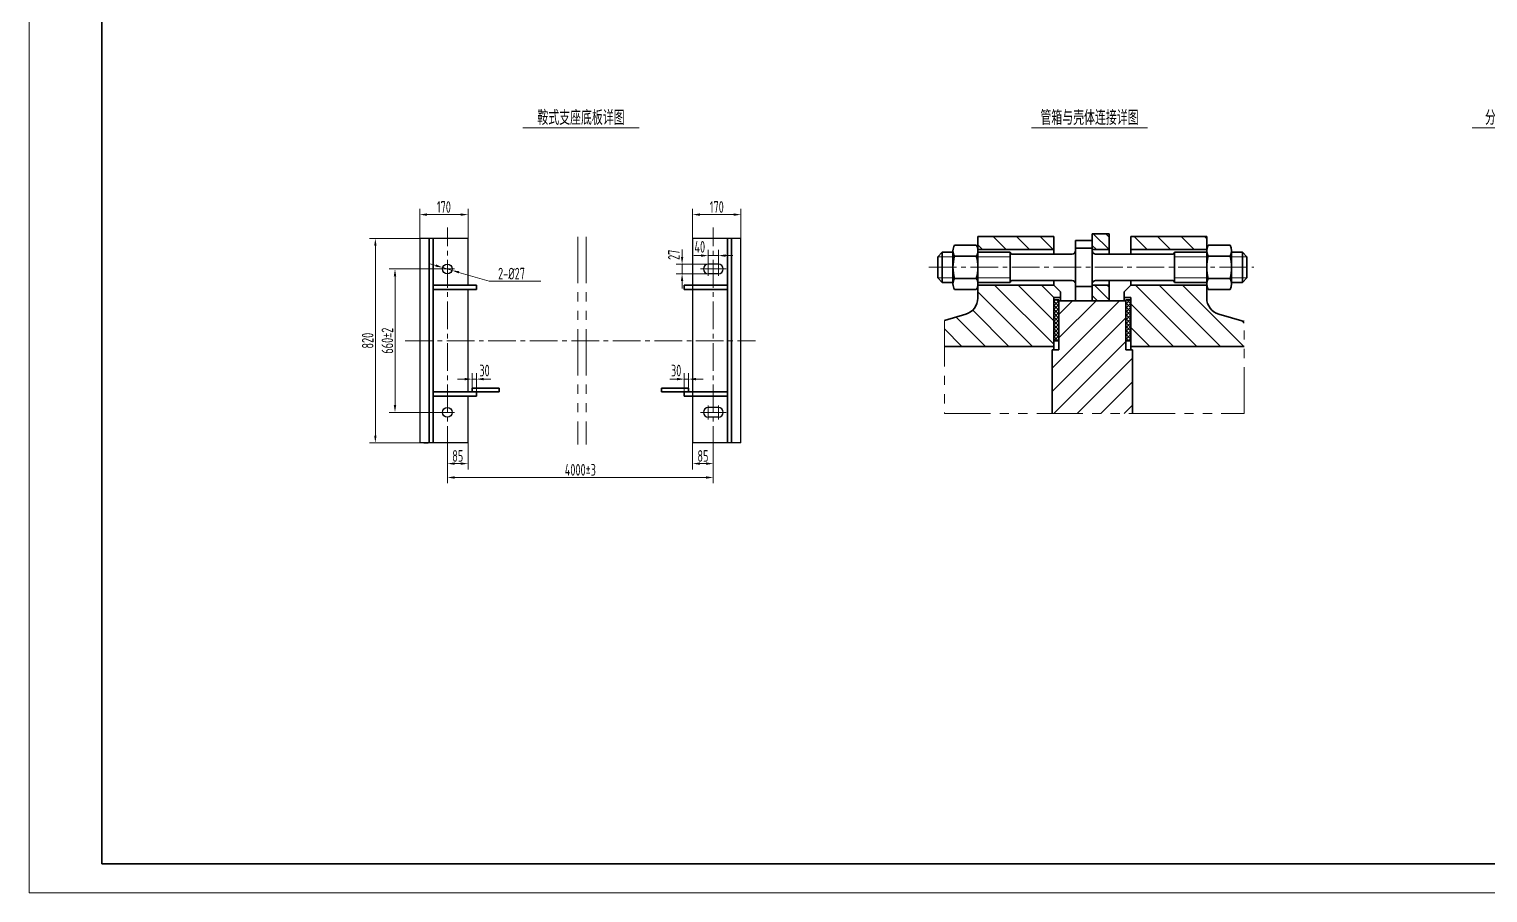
# Model space of a CAD drawing. Header units: millimetres. Extents: x 5765 to 6606, y -201 to 393.
# Drawn here: x 5765 to 6267, y -201 to 96 of the extents above; entities that cross this region are included whole.
import ezdxf
from ezdxf.enums import TextEntityAlignment as Align

# ---------------------------------------------------------------- set-up
doc = ezdxf.new("R2010")
doc.units = ezdxf.units.MM
doc.linetypes.add('CENTER2', pattern=[28.575, 19.05, -3.175, 3.175, -3.175])
doc.linetypes.add('PHANTOM2', pattern=[31.75, 15.875, -3.175, 3.175, -3.175, 3.175, -3.175])
for name, color, linetype, lineweight in [('1粗实线', 7, 'Continuous', 35), ('2细实线', 3, 'Continuous', 13), ('3中心线', 1, 'CENTER2', 13), ('5双点划线', 2, 'PHANTOM2', 13), ('6剖面线', 6, 'Continuous', 13), ('7文本', 2, 'Continuous', 13), ('8标注', 3, 'Continuous', 13), ('9图表', 4, 'Continuous', 13)]:
    doc.layers.add(name, color=color, linetype=linetype, lineweight=lineweight)
doc.styles.add('lanpec', font='bpec_e.shx', dxfattribs={"width": 0.75, "bigfont": 'hztxt.shx'})
doc.styles.add('lanpec-dim', font='bpec_e.shx', dxfattribs={"width": 0.75})
doc.dimstyles.new('lanpec', dxfattribs={"dimtxt": 4, "dimasz": 2.5, "dimexe": 2, "dimexo": 0, "dimtad": 1, "dimdsep": 46, "dimtxsty": 'lanpec-dim', "dimcen": 2.5, "dimclrd": 256, "dimclre": 256, "dimclrt": 256, "dimazin": 0, "dimtfac": 1, "dimtmove": 0, "dimatfit": 3, "dimfxl": 1, "dimlwd": -1, "dimlwe": -1, "dimarcsym": 0})
doc.dimstyles.new('lanpec$3', dxfattribs={"dimtxt": 4, "dimasz": 2.5, "dimexe": 2, "dimexo": 0, "dimtad": 1, "dimtih": 1, "dimtoh": 1, "dimdsep": 46, "dimtxsty": 'lanpec-dim', "dimcen": 2.5, "dimclrd": 256, "dimclre": 256, "dimclrt": 256, "dimazin": 0, "dimtfac": 1, "dimtmove": 0, "dimatfit": 3, "dimfxl": 1, "dimlwd": -1, "dimlwe": -1, "dimarcsym": 0})
pattern_1 = [(135, (5406.321, 1442.7714), (-4.041115, -4.041115), [])]
pattern_2 = [(45, (5406.321, 1442.7714), (-0.6735192, 0.6735192), []), (135, (5406.321, 1442.7714), (-0.6735192, -0.6735192), [])]

# ---------------------------------------------------------------- blocks, each defined once
blk = doc.blocks.new('A1')
at = {"layer": '1粗实线'}
blk.add_lwpolyline([(-816, 10), (-10, 10), (-10, 584), (-816, 584)], close=True, dxfattribs=at)
at = {"layer": '9图表'}
blk.add_lwpolyline([(-841, 0), (0, 0), (0, 594), (-841, 594)], close=True, dxfattribs=at)
blk = doc.blocks.new('*D25')
at = {"layer": '8标注', "transparency": 16777216}
for p, q in [((5899.36, 24.44), (5899.36, 34.68)), ((5901.86, 32.68), (5913.5, 32.68)), ((5916, 24.44), (5916, 34.68))]:
    blk.add_line(p, q, dxfattribs=at)
for points in [[(5901.86, 33.09), (5901.86, 32.26), (5899.36, 32.68)], [(5913.5, 33.09), (5913.5, 32.26), (5916, 32.68)]]:
    blk.add_solid(points, dxfattribs=at)
at = {"layer": 'Defpoints', "color": 0, "transparency": 16777216}
for p in [(5916, 32.68), (5899.36, 24.44), (5916, 24.44)]:
    blk.add_point(p, dxfattribs=at)
at = {"layer": '8标注', "transparency": 16777216, "insert": (5907.68, 35.3), "char_height": 4, "attachment_point": 5, "style": 'lanpec-dim'}
blk.add_mtext('170', dxfattribs=at)
blk = doc.blocks.new('*D46')
at = {"layer": '8标注', "transparency": 16777216}
for p, q in [((5993.23, 24.44), (5993.23, 34.68)), ((5995.73, 32.68), (6007.36, 32.68)), ((6009.86, 24.44), (6009.86, 34.68))]:
    blk.add_line(p, q, dxfattribs=at)
for points in [[(5995.73, 33.09), (5995.73, 32.26), (5993.23, 32.68)], [(6007.36, 33.09), (6007.36, 32.26), (6009.86, 32.68)]]:
    blk.add_solid(points, dxfattribs=at)
at = {"layer": 'Defpoints', "color": 0, "transparency": 16777216}
for p in [(6009.86, 32.68), (5993.23, 24.44), (6009.86, 24.44)]:
    blk.add_point(p, dxfattribs=at)
at = {"layer": '8标注', "transparency": 16777216, "insert": (6001.54, 35.3), "char_height": 4, "attachment_point": 5, "style": 'lanpec-dim'}
blk.add_mtext('170', dxfattribs=at)
blk = doc.blocks.new('*D26')
at = {"layer": '8标注', "transparency": 16777216}
for p, q in [((5908.88, -49.61), (5908.88, -59.73)), ((6000.34, -49.61), (6000.34, -59.73)), ((5911.38, -57.73), (5997.84, -57.73))]:
    blk.add_line(p, q, dxfattribs=at)
for points in [[(5911.38, -57.31), (5911.38, -58.15), (5908.88, -57.73)], [(5997.84, -57.31), (5997.84, -58.15), (6000.34, -57.73)]]:
    blk.add_solid(points, dxfattribs=at)
at = {"layer": 'Defpoints', "color": 0, "transparency": 16777216}
for p in [(5908.88, -49.61), (6000.34, -49.61), (6000.34, -57.73)]:
    blk.add_point(p, dxfattribs=at)
at = {"layer": '8标注', "transparency": 16777216, "insert": (5954.61, -55.1), "char_height": 4, "attachment_point": 5, "style": 'lanpec-dim'}
blk.add_mtext('4000%%P3', dxfattribs=at)
blk = doc.blocks.new('*D27')
at = {"layer": '8标注', "transparency": 16777216}
for p, q in [((5989.61, 18.14), (5989.61, 20.64)), ((5998.61, 15.64), (5987.61, 15.64)), ((5989.61, 15.64), (5989.61, 12.32)), ((5998.61, 12.32), (5987.61, 12.32)), ((5989.61, 9.82), (5989.61, 7.32))]:
    blk.add_line(p, q, dxfattribs=at)
for points in [[(5989.2, 18.14), (5990.03, 18.14), (5989.61, 15.64)], [(5989.2, 9.82), (5990.03, 9.82), (5989.61, 12.32)]]:
    blk.add_solid(points, dxfattribs=at)
at = {"layer": 'Defpoints', "color": 0, "transparency": 16777216}
for p in [(5998.61, 15.64), (5989.61, 12.32), (5998.61, 12.32)]:
    blk.add_point(p, dxfattribs=at)
at = {"layer": '8标注', "transparency": 16777216, "insert": (5986.78, 18.86), "char_height": 4, "attachment_point": 5, "rotation": 90, "style": 'lanpec-dim'}
blk.add_mtext('27', dxfattribs=at)
blk = doc.blocks.new('*D28')
at = {"layer": '8标注', "transparency": 16777216}
for p, q in [((5998.61, 15.64), (5998.61, 20.58)), ((6002.08, 15.64), (6002.08, 20.58)), ((5996.11, 18.58), (5993.61, 18.58)), ((6002.08, 18.58), (5998.61, 18.58)), ((6004.58, 18.58), (6007.08, 18.58))]:
    blk.add_line(p, q, dxfattribs=at)
for points in [[(5996.11, 19), (5996.11, 18.16), (5998.61, 18.58)], [(6004.58, 19), (6004.58, 18.16), (6002.08, 18.58)]]:
    blk.add_solid(points, dxfattribs=at)
at = {"layer": 'Defpoints', "color": 0, "transparency": 16777216}
for p in [(5998.61, 18.58), (5998.61, 15.64), (6002.08, 15.64)]:
    blk.add_point(p, dxfattribs=at)
at = {"layer": '8标注', "transparency": 16777216, "insert": (5995.69, 21.58), "char_height": 4, "attachment_point": 5, "style": 'lanpec-dim'}
blk.add_mtext('40', dxfattribs=at)
blk = doc.blocks.new('*D29')
at = {"layer": '8标注', "transparency": 16777216}
for p, q in [((5906.39, 13.98), (5888.86, 13.98)), ((5890.86, 11.48), (5890.86, -32.84)), ((5906.39, -35.34), (5888.86, -35.34))]:
    blk.add_line(p, q, dxfattribs=at)
for points in [[(5890.44, 11.48), (5891.28, 11.48), (5890.86, 13.98)], [(5890.44, -32.84), (5891.28, -32.84), (5890.86, -35.34)]]:
    blk.add_solid(points, dxfattribs=at)
at = {"layer": 'Defpoints', "color": 0, "transparency": 16777216}
for p in [(5906.39, 13.98), (5890.86, -35.34), (5906.39, -35.34)]:
    blk.add_point(p, dxfattribs=at)
at = {"layer": '8标注', "transparency": 16777216, "insert": (5888.24, -10.68), "char_height": 4, "attachment_point": 5, "rotation": 90, "style": 'lanpec-dim'}
blk.add_mtext('660%%P2', dxfattribs=at)
blk = doc.blocks.new('*D30')
at = {"layer": '8标注', "transparency": 16777216}
for p, q in [((5899.36, 24.44), (5882.1, 24.44)), ((5884.1, -43.3), (5884.1, 21.94)), ((5899.36, -45.8), (5882.1, -45.8))]:
    blk.add_line(p, q, dxfattribs=at)
for points in [[(5883.69, 21.94), (5884.52, 21.94), (5884.1, 24.44)], [(5883.69, -43.3), (5884.52, -43.3), (5884.1, -45.8)]]:
    blk.add_solid(points, dxfattribs=at)
at = {"layer": 'Defpoints', "color": 0, "transparency": 16777216}
for p in [(5884.1, 24.44), (5899.36, 24.44), (5899.36, -45.8)]:
    blk.add_point(p, dxfattribs=at)
at = {"layer": '8标注', "transparency": 16777216, "insert": (5881.48, -10.68), "char_height": 4, "attachment_point": 5, "rotation": 90, "style": 'lanpec-dim'}
blk.add_mtext('820', dxfattribs=at)
blk = doc.blocks.new('*D31')
at = {"layer": '8标注', "transparency": 16777216}
for p, q in [((5908.88, -45.8), (5908.88, -54.95)), ((5916, -45.8), (5916, -54.95)), ((5911.38, -52.95), (5913.5, -52.95))]:
    blk.add_line(p, q, dxfattribs=at)
for points in [[(5911.38, -52.54), (5911.38, -53.37), (5908.88, -52.95)], [(5913.5, -52.54), (5913.5, -53.37), (5916, -52.95)]]:
    blk.add_solid(points, dxfattribs=at)
at = {"layer": 'Defpoints', "color": 0, "transparency": 16777216}
for p in [(5908.88, -45.8), (5916, -45.8), (5916, -52.95)]:
    blk.add_point(p, dxfattribs=at)
at = {"layer": '8标注', "transparency": 16777216, "insert": (5912.44, -50.33), "char_height": 4, "attachment_point": 5, "style": 'lanpec-dim'}
blk.add_mtext('85', dxfattribs=at)
blk = doc.blocks.new('*D32')
at = {"layer": '8标注', "transparency": 16777216}
for p, q in [((5993.23, -45.8), (5993.23, -54.95)), ((6000.34, -45.8), (6000.34, -54.95)), ((5997.84, -52.95), (5995.73, -52.95))]:
    blk.add_line(p, q, dxfattribs=at)
for points in [[(5995.73, -52.54), (5995.73, -53.37), (5993.23, -52.95)], [(5997.84, -52.54), (5997.84, -53.37), (6000.34, -52.95)]]:
    blk.add_solid(points, dxfattribs=at)
at = {"layer": 'Defpoints', "color": 0, "transparency": 16777216}
for p in [(5993.23, -45.8), (6000.34, -45.8), (5993.23, -52.95)]:
    blk.add_point(p, dxfattribs=at)
at = {"layer": '8标注', "transparency": 16777216, "insert": (5996.78, -50.33), "char_height": 4, "attachment_point": 5, "style": 'lanpec-dim'}
blk.add_mtext('85', dxfattribs=at)
blk = doc.blocks.new('*D47')
at = {"layer": '8标注', "transparency": 16777216}
for p, q in [((5904.89, 15.16), (5902.49, 15.86)), ((5907.29, 14.45), (5910.48, 13.51)), ((5923.23, 9.75), (5912.87, 12.81)), ((5938, 9.75), (5923.23, 9.75))]:
    blk.add_line(p, q, dxfattribs=at)
for points in [[(5905, 15.56), (5904.77, 14.76), (5907.29, 14.45)], [(5912.99, 13.2), (5912.76, 12.41), (5910.48, 13.51)]]:
    blk.add_solid(points, dxfattribs=at)
at = {"layer": 'Defpoints', "color": 0, "transparency": 16777216}
for p in [(5907.29, 14.45), (5910.48, 13.51)]:
    blk.add_point(p, dxfattribs=at)
at = {"layer": '8标注', "transparency": 16777216, "insert": (5930.93, 12.38), "char_height": 4, "attachment_point": 5, "style": 'lanpec-dim'}
blk.add_mtext('2-%%C27', dxfattribs=at)
blk = doc.blocks.new('*D48')
at = {"layer": '8标注', "transparency": 16777216}
for p, q in [((5914.87, -23.9), (5912.37, -23.9)), ((5917.37, -26.99), (5917.37, -21.9)), ((5917.37, -23.9), (5918.86, -23.9)), ((5918.86, -28.26), (5918.86, -21.9)), ((5921.36, -23.9), (5923.86, -23.9))]:
    blk.add_line(p, q, dxfattribs=at)
for points in [[(5914.87, -23.48), (5914.87, -24.32), (5917.37, -23.9)], [(5921.36, -23.48), (5921.36, -24.32), (5918.86, -23.9)]]:
    blk.add_solid(points, dxfattribs=at)
at = {"layer": 'Defpoints', "color": 0, "transparency": 16777216}
for p in [(5918.86, -23.9), (5917.37, -26.99), (5918.86, -28.26)]:
    blk.add_point(p, dxfattribs=at)
at = {"layer": '8标注', "transparency": 16777216, "insert": (5921.65, -20.95), "char_height": 4, "attachment_point": 5, "style": 'lanpec-dim'}
blk.add_mtext('30', dxfattribs=at)
blk = doc.blocks.new('*D33')
at = {"layer": '8标注', "transparency": 16777216}
for p, q in [((5987.86, -23.9), (5985.36, -23.9)), ((5990.36, -28.26), (5990.36, -21.9)), ((5991.85, -23.9), (5990.36, -23.9)), ((5991.85, -26.99), (5991.85, -21.9)), ((5994.35, -23.9), (5996.85, -23.9))]:
    blk.add_line(p, q, dxfattribs=at)
for points in [[(5987.86, -23.48), (5987.86, -24.32), (5990.36, -23.9)], [(5994.35, -23.48), (5994.35, -24.32), (5991.85, -23.9)]]:
    blk.add_solid(points, dxfattribs=at)
at = {"layer": 'Defpoints', "color": 0, "transparency": 16777216}
for p in [(5990.36, -23.9), (5990.36, -28.26), (5991.85, -26.99)]:
    blk.add_point(p, dxfattribs=at)
at = {"layer": '8标注', "transparency": 16777216, "insert": (5987.57, -20.95), "char_height": 4, "attachment_point": 5, "style": 'lanpec-dim'}
blk.add_mtext('30', dxfattribs=at)
blk = doc.blocks.new('*U55')
at = {"layer": '2细实线'}
blk.add_line((-20, 0), (20, 0), dxfattribs=at)
at = {"layer": '7文本', "style": 'lanpec', "width": 0.75}
for tag, height, p in [('节点图名称', 5, (0, 3.5)), ('比例', 4, (0, -3.25))]:
    blk.add_attdef(tag, text='', height=height, dxfattribs=at).set_placement(p, align=Align.MIDDLE_CENTER)
blk = doc.blocks.new('*U56')
at = {"layer": '2细实线'}
blk.add_line((-20, 0), (20, 0), dxfattribs=at)
at = {"layer": '7文本', "style": 'lanpec', "width": 0.75}
for tag, height, p in [('节点图名称', 5, (0, 3.5)), ('比例', 4, (0, -3.25))]:
    blk.add_attdef(tag, text='', height=height, dxfattribs=at).set_placement(p, align=Align.MIDDLE_CENTER)
blk = doc.blocks.new('*U53')
at = {"layer": '2细实线'}
blk.add_line((-25, 0), (25, 0), dxfattribs=at)
at = {"layer": '7文本', "style": 'lanpec', "width": 0.75}
for tag, height, p in [('节点图名称', 5, (0, 3.5)), ('比例', 4, (0, -3.25))]:
    blk.add_attdef(tag, text='', height=height, dxfattribs=at).set_placement(p, align=Align.MIDDLE_CENTER)

msp = doc.modelspace()

# ---------------------------------------------------------------- hatches: boundary and pattern name
at = {"layer": '6剖面线', "ltscale": 0.5}
h = msp.add_hatch(dxfattribs=at)
h.set_pattern_fill('ANSI31', color=256, scale=1.8, angle=90, style=0)
h.set_pattern_definition(pattern_1)
h.paths.add_polyline_path([(6117.462, 20.651), (6117.462, 25.106), (6091.35, 25.106), (6091.35, 20.651)])
edge = h.paths.add_edge_path()
edge.add_line((6117.462, 4.216), (6119.766, 4.216))
edge.add_line((6119.766, 4.216), (6119.766, 6.136))
edge.add_line((6119.766, 6.136), (6117.462, 8.44))
edge.add_line((6117.462, 8.44), (6091.35, 8.44))
edge.add_line((6091.35, 8.44), (6091.35, 3.953))
edge.add_arc((6085.59, 3.953), 5.76, 285.9454, 360, ccw=False)
edge.add_line((6087.173, -1.586), (6079.823, -3.685))
edge.add_line((6079.823, -3.685), (6079.823, -12.68))
edge.add_line((6079.823, -12.68), (6117.462, -12.68))
edge.add_line((6117.462, -12.68), (6117.462, 4.216))
h = msp.add_hatch(dxfattribs=at)
h.set_pattern_fill('ANSI31', color=256, scale=0.96, angle=90, style=0)
h.set_pattern_definition([(135, (-8408.7207, -2581.4348), (-2.1552615, -2.1552615), [])])
h.paths.add_polyline_path([(6136.47, 26.066), (6130.71, 26.066), (6130.71, 20.651), (6136.47, 20.651)])
h.paths.add_polyline_path([(6136.47, 8.44), (6130.71, 8.44), (6130.71, 3.064), (6136.47, 3.064)])
h = msp.add_hatch(dxfattribs=at)
h.set_pattern_fill('ANSI31', color=256, scale=1.8, angle=90, style=0)
h.set_pattern_definition(pattern_1)
h.paths.add_polyline_path([(6174.248, -1.586, -0.3348603), (6170.07, 3.953), (6170.07, 8.44), (6143.958, 8.44), (6141.654, 6.136), (6141.654, 4.216), (6143.958, 4.216), (6143.958, -12.68), (6182.915, -12.68), (6182.915, -4.062)])
h.paths.add_polyline_path([(6143.958, 25.106), (6143.958, 20.651), (6170.07, 20.651), (6170.07, 25.106)])
at = {"layer": '6剖面线'}
h = msp.add_hatch(dxfattribs=at)
h.set_pattern_fill('ANSI31', color=256, scale=1.8, angle=180, style=0)
h.set_pattern_definition([(225, (6118.4164, -18.583), (4.0411, -4.0411), [])])
h.paths.add_polyline_path([(6119.19, 3.064), (6119.19, -13.856), (6118.038, -13.856), (6119.19, -35.72), (6144.534, -35.72), (6144.534, -13.856), (6142.23, -13.856), (6142.23, 3.064)])
h.paths.add_polyline_path([(6118.038, -13.856), (6116.886, -13.856), (6116.886, -35.72), (6119.19, -35.72)])
at = {"layer": '6剖面线', "ltscale": 0.5}
h = msp.add_hatch(dxfattribs=at)
h.set_pattern_fill('ANSI37', color=256, scale=0.3, style=0)
h.set_pattern_definition(pattern_2)
h.paths.add_polyline_path([(6117.462, -10.76), (6119.19, -10.76), (6119.19, 3.32), (6117.462, 3.32)])
h = msp.add_hatch(dxfattribs=at)
h.set_pattern_fill('ANSI37', color=256, scale=0.3, style=0)
h.set_pattern_definition(pattern_2)
h.paths.add_polyline_path([(6143.958, 3.32), (6142.23, 3.32), (6142.23, -10.76), (6143.958, -10.76)])

# ---------------------------------------------------------------- linework, layer by layer
for p, q in [((5915.997, 24.438), (5899.365, 24.438)), ((5899.365, 24.438), (5899.365, -45.796)), ((5915.997, 8.39), (5915.997, 24.438)), ((6009.858, 24.438), (5993.226, 24.438)), ((5993.226, 24.438), (5993.226, -45.796)), ((6009.858, -45.796), (6009.858, 24.438)), ((6002.076, 15.644), (5998.608, 15.644)), ((6002.076, 12.318), (5998.608, 12.318)), ((5915.997, -28.263), (5915.997, 6.905)), ((5915.997, -45.796), (5915.997, -29.748)), ((6002.076, -33.676), (5998.608, -33.676)), ((6002.076, -37.002), (5998.608, -37.002)), ((5915.997, -45.796), (5899.365, -45.796)), ((5900.805, -45.796), (5902.245, -45.796)), ((6009.858, -45.796), (5993.226, -45.796))]:
    msp.add_line(p, q)
at = {"ltscale": 2}
for centre in [(5908.881, 13.981), (5908.881, -35.339)]:
    msp.add_circle(centre, 1.663, dxfattribs=at)
for centre, start, end in [((5998.608, 13.981), 90, 270), ((6002.076, 13.981), 270, 90), ((5998.608, -35.339), 90, 270), ((6002.076, -35.339), 270, 90)]:
    msp.add_arc(centre, 1.663, start, end)
at = {"layer": '1粗实线'}
for p, q in [((6091.35, 25.106), (6117.462, 25.106)), ((6091.35, 25.106), (6091.35, 3.953)), ((6117.462, 25.106), (6117.462, 19.115)), ((6136.47, 26.066), (6130.71, 26.066)), ((6130.71, 26.066), (6130.71, 3.064)), ((6136.47, 19.115), (6136.47, 26.066)), ((6170.07, 25.106), (6143.958, 25.106)), ((6143.958, 25.106), (6143.958, 19.115)), ((6170.07, 25.106), (6170.07, 3.953)), ((5902.591, 24.438), (5902.591, -45.796)), ((5903.953, 24.438), (5903.953, -45.796)), ((6005.27, 24.438), (6005.27, -45.796)), ((6006.632, 24.438), (6006.632, -45.796)), ((6082.787, 8.843), (6082.787, 20.248)), ((6090.817, 22.149), (6083.32, 22.149)), ((6091.35, 20.651), (6117.462, 20.651)), ((6091.35, 8.843), (6091.35, 20.248)), ((6124.95, 23.762), (6130.71, 23.762)), ((6124.95, 23.762), (6124.95, 3.064)), ((6124.95, 21.161), (6130.71, 21.161)), ((6130.71, 20.651), (6136.47, 20.651)), ((6130.71, 20.267), (6130.71, 20.306)), ((6170.07, 20.651), (6143.958, 20.651)), ((6170.07, 8.843), (6170.07, 20.248)), ((6178.162, 22.149), (6170.542, 22.149)), ((6178.634, 8.843), (6178.634, 20.248)), ((6079.062, 19.73), (6077.526, 18.194)), ((6077.526, 18.194), (6077.526, 10.898)), ((6082.787, 19.73), (6079.062, 19.73)), ((6079.062, 19.73), (6079.062, 9.362)), ((6090.817, 18.347), (6083.32, 18.347)), ((6102.486, 19.73), (6091.35, 19.73)), ((6102.486, 19.73), (6102.486, 9.362)), ((6102.486, 19.73), (6102.486, 19.691)), ((6103.062, 19.115), (6123.798, 19.115)), ((6131.862, 19.115), (6158.358, 19.115)), ((6158.934, 19.73), (6170.07, 19.73)), ((6158.934, 19.73), (6158.934, 9.362)), ((6158.934, 19.73), (6158.934, 19.691)), ((6178.162, 18.347), (6170.542, 18.347)), ((6178.634, 19.73), (6182.358, 19.73)), ((6182.358, 19.73), (6183.894, 18.194)), ((6182.358, 19.73), (6182.358, 9.362)), ((6183.894, 18.194), (6183.894, 10.898)), ((6079.062, 9.362), (6077.526, 10.898)), ((6090.817, 10.744), (6083.32, 10.744)), ((6178.162, 10.744), (6170.542, 10.744)), ((6182.358, 9.362), (6183.894, 10.898)), ((5903.953, 8.39), (5918.862, 8.39)), ((5903.953, 6.905), (5918.862, 6.905)), ((5918.862, 8.39), (5918.862, 6.905)), ((6005.27, 8.39), (5990.36, 8.39)), ((5990.36, 8.39), (5990.36, 6.905)), ((6005.27, 6.905), (5990.36, 6.905)), ((6082.787, 9.362), (6079.062, 9.362)), ((6090.817, 6.942), (6083.32, 6.942)), ((6102.486, 9.362), (6091.35, 9.362)), ((6117.462, 8.44), (6091.35, 8.44)), ((6103.062, 9.976), (6123.798, 9.976)), ((6117.462, 9.976), (6117.462, 8.44)), ((6117.462, 8.44), (6119.766, 6.136)), ((6119.766, 6.136), (6119.766, 3.064)), ((6124.95, 7.93), (6130.71, 7.93)), ((6130.71, 8.44), (6136.47, 8.44)), ((6131.862, 9.976), (6158.358, 9.976)), ((6136.47, 3.064), (6136.47, 9.976)), ((6143.958, 8.44), (6141.654, 6.136)), ((6141.654, 6.136), (6141.654, 3.064)), ((6143.958, 9.976), (6143.958, 8.44)), ((6143.958, 8.44), (6170.07, 8.44)), ((6158.934, 9.362), (6170.07, 9.362)), ((6178.162, 6.942), (6170.542, 6.942)), ((6178.634, 9.362), (6182.358, 9.362)), ((6117.462, 4.216), (6119.766, 4.216)), ((6117.462, 4.216), (6117.462, -13.856)), ((6117.462, 3.32), (6119.19, 3.32)), ((6119.19, 3.32), (6119.19, -13.856)), ((6119.19, 3.256), (6119.19, -10.76)), ((6119.19, 3.064), (6142.23, 3.064)), ((6143.958, 4.216), (6141.654, 4.216)), ((6143.958, 3.32), (6142.23, 3.32)), ((6142.23, 3.32), (6142.23, -10.76)), ((6142.23, 3.256), (6142.23, -13.856)), ((6143.958, 4.216), (6143.958, -13.856)), ((6079.823, -3.685), (6087.173, -1.586)), ((6182.915, -4.062), (6174.248, -1.586)), ((6079.823, -12.68), (6117.462, -12.68)), ((6119.19, -13.856), (6116.886, -13.856)), ((6116.886, -13.856), (6116.886, -35.72)), ((6119.19, -10.76), (6117.462, -10.76)), ((6142.23, -10.76), (6143.958, -10.76)), ((6142.23, -13.856), (6144.534, -13.856)), ((6143.958, -12.68), (6182.915, -12.68)), ((6144.534, -13.856), (6144.534, -35.72)), ((5903.953, -28.263), (5918.862, -28.263)), ((5903.953, -29.748), (5918.862, -29.748)), ((5916.693, -28.263), (5926.704, -28.263)), ((5917.37, -28.263), (5917.37, -26.995)), ((5917.37, -26.995), (5926.704, -26.995)), ((5918.862, -29.748), (5918.862, -28.263)), ((5926.704, -26.995), (5926.704, -28.263)), ((5991.853, -26.995), (5982.519, -26.995)), ((5982.519, -26.995), (5982.519, -28.263)), ((5992.53, -28.263), (5982.519, -28.263)), ((6005.27, -28.263), (5990.36, -28.263)), ((5990.36, -29.748), (5990.36, -28.263)), ((6005.27, -29.748), (5990.36, -29.748)), ((5991.853, -26.995), (5991.853, -28.263))]:
    msp.add_line(p, q, dxfattribs=at)
for centre, radius, start, end in [((6086.443, 20.248), 3.656, 148.67241, 211.32759), ((6087.695, 20.248), 3.656, 328.67241, 31.32759), ((6123.798, 20.267), 1.152, 270, 0), ((6131.862, 20.267), 1.152, 180, 270), ((6174.135, 20.248), 4.065, 152.12072, 207.87928), ((6174.569, 20.248), 4.065, 332.12072, 27.87928), ((6096.611, 14.546), 13.824, 164.03799, 195.96201), ((6077.526, 14.546), 13.824, 344.03799, 15.96201), ((6103.062, 19.691), 0.576, 180, 270), ((6158.358, 19.691), 0.576, 270, 0), ((6185.622, 14.546), 15.552, 165.851, 194.149), ((6163.082, 14.546), 15.552, 345.851, 14.149), ((6086.443, 8.843), 3.656, 148.67241, 211.32759), ((6087.695, 8.843), 3.656, 328.67241, 31.32759), ((6174.135, 8.843), 4.065, 152.12072, 207.87928), ((6174.569, 8.843), 4.065, 332.12072, 27.87928), ((6103.062, 9.4), 0.576, 90, 180), ((6123.798, 8.824), 1.152, 0, 90), ((6131.862, 8.824), 1.152, 90, 180), ((6158.358, 9.4), 0.576, 0, 90), ((6085.59, 3.953), 5.76, 285.9454, 0), ((6175.83, 3.953), 5.76, 180, 254.0546)]:
    msp.add_arc(centre, radius, start, end, dxfattribs=at)
at = {"layer": '2细实线'}
for p, q in [((6077.526, 18.194), (6082.787, 18.194)), ((6091.35, 18.194), (6102.486, 18.194)), ((6170.07, 18.194), (6158.934, 18.194)), ((6183.894, 18.194), (6178.634, 18.194)), ((6077.526, 10.898), (6082.787, 10.898)), ((6091.35, 10.898), (6102.486, 10.898)), ((6170.07, 10.898), (6158.934, 10.898)), ((6183.894, 10.898), (6178.634, 10.898)), ((5934.968, 9.755), (5940.975, 9.755))]:
    msp.add_line(p, q, dxfattribs=at)
at = {"layer": '3中心线', "ltscale": 0.5}
for p, q in [((5908.881, -49.608), (5908.881, 28.25)), ((6000.342, -49.608), (6000.342, 28.25)), ((6074.48, 14.546), (6186.314, 14.546)), ((5894.365, -10.679), (6014.858, -10.679))]:
    msp.add_line(p, q, dxfattribs=at)
at = {"layer": '3中心线'}
for p, q in [((5998.608, 11.577), (5998.608, 16.385)), ((6002.076, 11.577), (6002.076, 16.385)), ((5911.375, 13.981), (5906.386, 13.981)), ((5995.893, 13.981), (6004.791, 13.981)), ((5998.608, -32.935), (5998.608, -37.743)), ((6002.076, -32.935), (6002.076, -37.743)), ((5911.375, -35.339), (5906.386, -35.339)), ((5995.893, -35.339), (6004.791, -35.339))]:
    msp.add_line(p, q, dxfattribs=at)
at = {"layer": '5双点划线'}
for p, q in [((5953.739, 25.007), (5953.739, -46.365)), ((5956.596, 25.007), (5956.596, -46.365)), ((6079.823, -3.685), (6079.823, -35.72)), ((6182.915, -35.72), (6182.915, -4.062)), ((6079.823, -35.72), (6182.915, -35.72))]:
    msp.add_line(p, q, dxfattribs=at)

# ---------------------------------------------------------------- block references
for name, p, values in [('*U55', (5954.83, 62.51), {'节点图名称': '鞍式支座底板详图'}), ('*U56', (6129.75, 62.51), {'节点图名称': '管箱与壳体连接详图'}), ('*U53', (6286.4, 62.51), {'节点图名称': '分程隔板与管板连接详图'})]:
    msp.add_blockref(name, p).add_auto_attribs(values)
at = {"layer": '2细实线'}
msp.add_blockref('A1', (6606.028, -200.559), dxfattribs=at)

# ---------------------------------------------------------------- dimensions: what is measured, and where the dimension line sits
at = {"layer": '8标注'}
for base, p1, p2, text, picture, middle in [((5915.997, 32.677), (5899.365, 24.438), (5915.997, 24.438), '170', '*D25', (5907.681, 35.302)), ((6009.858, 32.677), (5993.226, 24.438), (6009.858, 24.438), '170', '*D46', (6001.542, 35.302)), ((6000.342, -57.73), (5908.881, -49.608), (6000.342, -49.608), '4000%%P3', '*D26', (5954.611, -55.105)), ((5993.226, -52.955), (6000.342, -45.796), (5993.226, -45.796), '85', '*D32', (5996.784, -50.33))]:
    dim = msp.add_linear_dim(base=base, p1=p1, p2=p2, text=text, dimstyle='lanpec', dxfattribs=at)
    dim.commit()
    dim.dimension.update_dxf_attribs({"geometry": picture, "text_midpoint": middle})
for base, p1, p2, angle, text, picture, middle in [((5884.104, 24.438), (5899.365, -45.796), (5899.365, 24.438), 90, '820', '*D30', (5881.479, -10.679)), ((5890.861, -35.339), (5906.386, 13.981), (5906.386, -35.339), 90, '660%%P2', '*D29', (5888.236, -10.679)), ((5915.997, -52.955), (5908.881, -45.796), (5915.997, -45.796), 180, '85', '*D31', (5912.439, -50.33))]:
    dim = msp.add_linear_dim(base=base, p1=p1, p2=p2, angle=angle, text=text, dimstyle='lanpec', dxfattribs=at)
    dim.commit()
    dim.dimension.update_dxf_attribs({"geometry": picture, "text_midpoint": middle})
for base, p1, p2, angle, text, picture, middle in [((5989.612, 12.318), (5998.608, 15.644), (5998.608, 12.318), 90, '27', '*D27', (5986.783, 18.863)), ((5998.608, 18.581), (6002.076, 15.644), (5998.608, 15.644), 180, '40', '*D28', (5995.686, 21.584)), ((5990.36, -23.899), (5991.853, -26.995), (5990.36, -28.263), 180, '30', '*D33', (5987.572, -20.949))]:
    dim = msp.add_linear_dim(base=base, p1=p1, p2=p2, angle=angle, text=text, dimstyle='lanpec', override={"dimtmove": 2}, dxfattribs=at)
    dim.commit()
    dim.dimension.update_dxf_attribs({"geometry": picture, "text_midpoint": middle, "dimtype": 160})
dim = msp.add_diameter_dim_2p(p1=(5907.285, 14.451), p2=(5910.476, 13.511), text='2-%%C27', dimstyle='lanpec$3', dxfattribs=at)
dim.commit()
dim.dimension.update_dxf_attribs({"geometry": '*D47', "text_midpoint": (5930.928, 9.755), "dimtype": 163})
dim = msp.add_linear_dim(base=(5918.862, -23.899), p1=(5917.37, -26.995), p2=(5918.862, -28.263), text='30', dimstyle='lanpec', override={"dimtmove": 2}, dxfattribs=at)
dim.commit()
dim.dimension.update_dxf_attribs({"geometry": '*D48', "text_midpoint": (5921.65, -20.949), "dimtype": 160})

doc.saveas('drawing.dxf')
